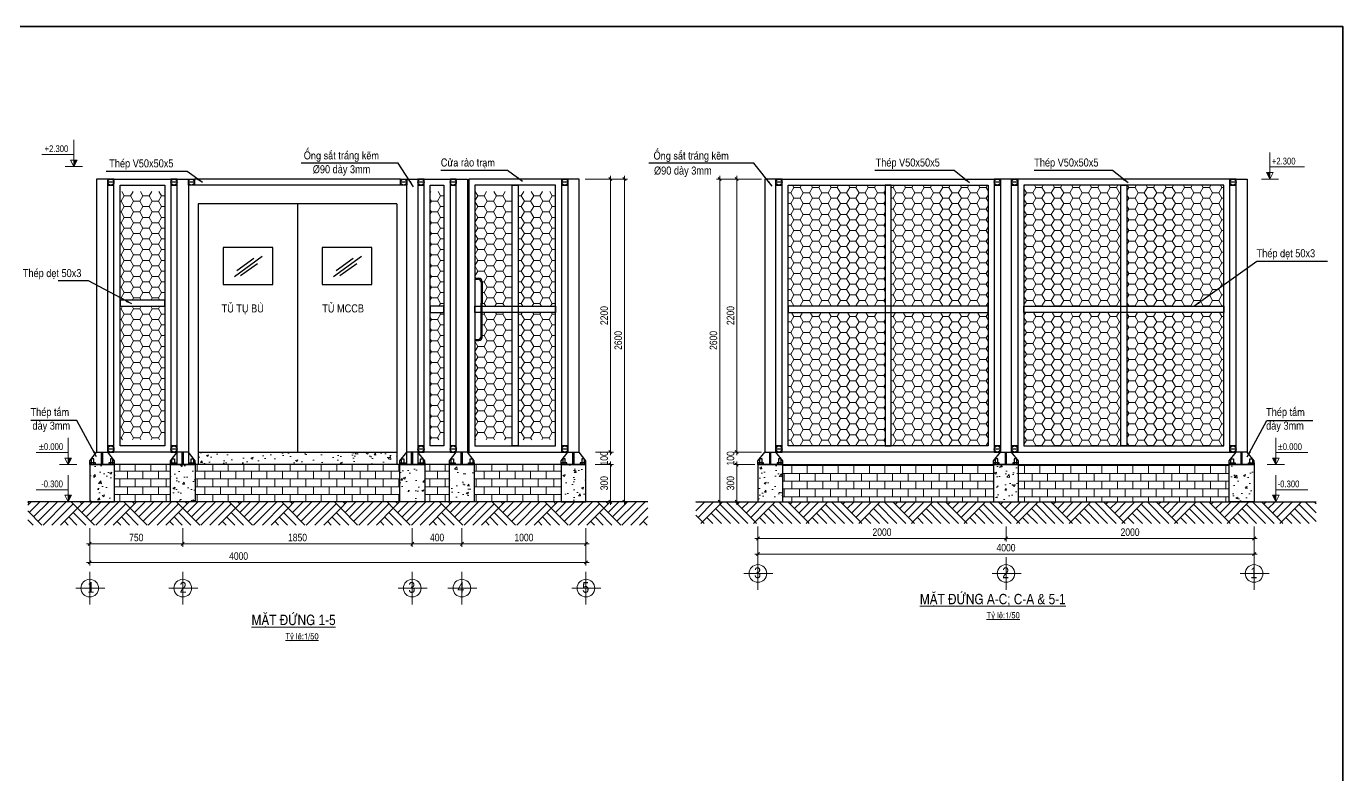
# Model space of a CAD drawing. Header units: millimetres. Extents: x 330554 to 656471, y 11007 to 130943.
# Drawn here: x 375514 to 396737, y 52059 to 64116 of the extents above; entities that cross this region are included whole.
import ezdxf

# ---------------------------------------------------------------- set-up
doc = ezdxf.new("R2010")
doc.units = ezdxf.units.MM
doc.header["$LTSCALE"] = 6
for name, color, linetype, lineweight in [('8', 8, 'Continuous', 9), ('Hatch', 250, 'Continuous', 13), ('Luoi B40', 3, 'Continuous', 13), ('netlonkhungten', 32, 'Continuous', 35), ('Text', 7, 'Continuous', 13)]:
    doc.layers.add(name, color=color, linetype=linetype, lineweight=lineweight)
for name, color, linetype in [('BULONG', 7, 'Continuous'), ('Cot', 150, 'Continuous'), ('Khung Bao', 101, 'Continuous'), ('Thep', 11, 'Continuous'), ('Tu MCCB+Tu Bu', 30, 'Continuous')]:
    doc.layers.add(name, color=color, linetype=linetype)
doc.styles.get("Standard").update_dxf_attribs({"font": 'VHELVCN.TTF', "height": 120})
doc.dimstyles.new('kt-50', dxfattribs={"dimtxt": 120, "dimasz": 50, "dimexe": 50, "dimexo": 50, "dimgap": 40, "dimtad": 1, "dimtoh": 1, "dimdec": 0, "dimlfac": 0.5, "dimzin": 1, "dimdsep": 46, "dimtxsty": 'Standard', "dimblk": 'OBLIQUE', "dimcen": 50, "dimdle": 50, "dimclrd": 8, "dimclre": 8, "dimclrt": 7, "dimadec": 0, "dimazin": 0, "dimtfac": 1, "dimtdec": 0, "dimtix": 1, "dimtofl": 0, "dimtmove": 0, "dimatfit": 3, "dimldrblk": 'ARCHTICK', "dimfxl": 1, "dimtolj": 1, "dimtzin": 1, "dimlwd": -1, "dimlwe": -1, "dimarcsym": 0})
doc.dimstyles.new('Mui Ten', dxfattribs={"dimtxt": 100, "dimasz": 100, "dimexe": 0.18, "dimexo": 50, "dimgap": 20, "dimtad": 2, "dimtoh": 1, "dimdec": 0, "dimzin": 0, "dimdsep": 46, "dimtxsty": 'Standard', "dimcen": 0.09, "dimclrd": 2, "dimclre": 2, "dimclrt": 2, "dimadec": 0, "dimazin": 0, "dimtfac": 1, "dimtdec": 0, "dimtofl": 0, "dimtmove": 0, "dimatfit": 3, "dimfxl": 1, "dimtolj": 1, "dimtzin": 0, "dimarcsym": 0})
pattern_1 = [(50, (-88356.7, -211426.86), (358.63009, -31.37607), [37.5, -412.5]), (355, (-88356.7, -211426.86), (-69.37567, 376.09607), [30, -330]), (100.4514, (-88326.8, -211429.48), (289.2547, 344.71977), [31.8701, -350.57106]), (46.1842, (-88356.7, -211326.86), (533.62052, -82.7595), [56.25, -618.75]), (96.6356, (-88312.2, -211333.76), (467.33135, 487.05894), [47.80514, -525.8565]), (351.1842, (-88356.7, -211326.86), (467.331, 487.0593), [45, -495]), (21, (-88306.7, -211351.86), (298.45353, -201.30945), [37.5, -412.5]), (326, (-88306.7, -211351.86), (121.65767, 362.57502), [30, -330]), (71.4514, (-88281.82, -211368.64), (420.11131, 161.26525), [31.8701, -350.57106]), (37.5, (-88356.7, -211426.86), (6.079928, 166.446927), [0, -326, 0, -335, 0, -331.25]), (7.5, (-88356.7, -211426.86), (131.53477, 197.205856), [0, -191, 0, -318.5, 0, -126.25]), (327.5, (-88468.2, -211426.86), (266.911218, -11.277436), [0, -125, 0, -390, 0, -517.5]), (317.5, (-88518.2, -211426.86), (291.59308, 50.05249), [0, -162.5, 0, -259, 0, -367.5])]

# ---------------------------------------------------------------- blocks, each defined once
blk = doc.blocks.new('bulong')
for points in [[(0, 0), (184, 0), (184, 51), (0, 51)], [(51, 0), (133, 0), (133, 182), (51, 182)]]:
    blk.add_lwpolyline(points, close=True)
blk = doc.blocks.new('_Oblique')
at = {"color": 0, "lineweight": -2}
blk.add_line((-0.5, -0.5), (0.5, 0.5), dxfattribs=at)
blk = doc.blocks.new('*D411')
at = {"layer": '8', "color": 8, "transparency": 16777216}
for p, q in [((387309, 56057), (387309, 55813)), ((391309, 56057), (391309, 55813)), ((387259, 55863), (391359, 55863))]:
    blk.add_line(p, q, dxfattribs=at)
at = {"layer": 'Defpoints', "color": 0, "transparency": 16777216}
for p in [(387309, 56107), (391309, 56107), (391309, 55863)]:
    blk.add_point(p, dxfattribs=at)
at = {"layer": '8', "color": 8, "transparency": 16777216, "xscale": 50, "yscale": 50, "zscale": 50, "rotation": 180}
blk.add_blockref('_Oblique', (387309, 55863), dxfattribs=at)
at = {"layer": '8', "color": 8, "transparency": 16777216, "xscale": 50, "yscale": 50, "zscale": 50}
blk.add_blockref('_Oblique', (391309, 55863), dxfattribs=at)
at = {"layer": '8', "color": 7, "transparency": 16777216, "insert": (389309, 55965), "char_height": 120, "attachment_point": 5}
blk.add_mtext('\\A1;2000', dxfattribs=at)
blk = doc.blocks.new('_ArchTick')
at = {"color": 0, "const_width": 0.15}
blk.add_lwpolyline([(-0.5, -0.5), (0.5, 0.5)], dxfattribs=at)
blk = doc.blocks.new('*D412')
at = {"layer": '8', "color": 8, "transparency": 16777216}
for p, q in [((391309, 56057), (391309, 55813)), ((395309, 56057), (395309, 55813)), ((391259, 55863), (395359, 55863))]:
    blk.add_line(p, q, dxfattribs=at)
at = {"layer": 'Defpoints', "color": 0, "transparency": 16777216}
for p in [(391309, 56107), (395309, 56107), (395309, 55863)]:
    blk.add_point(p, dxfattribs=at)
at = {"layer": '8', "color": 8, "transparency": 16777216, "xscale": 50, "yscale": 50, "zscale": 50, "rotation": 180}
blk.add_blockref('_Oblique', (391309, 55863), dxfattribs=at)
at = {"layer": '8', "color": 8, "transparency": 16777216, "xscale": 50, "yscale": 50, "zscale": 50}
blk.add_blockref('_Oblique', (395309, 55863), dxfattribs=at)
at = {"layer": '8', "color": 7, "transparency": 16777216, "insert": (393309, 55965), "char_height": 120, "attachment_point": 5}
blk.add_mtext('\\A1;2000', dxfattribs=at)
blk = doc.blocks.new('*D413')
at = {"layer": '8', "color": 8, "transparency": 16777216}
for p, q in [((387309, 56057), (387309, 55563)), ((395309, 56057), (395309, 55563)), ((387259, 55613), (395359, 55613))]:
    blk.add_line(p, q, dxfattribs=at)
at = {"layer": 'Defpoints', "color": 0, "transparency": 16777216}
for p in [(387309, 56107), (395309, 56107), (395309, 55613)]:
    blk.add_point(p, dxfattribs=at)
at = {"layer": '8', "color": 8, "transparency": 16777216, "xscale": 50, "yscale": 50, "zscale": 50, "rotation": 180}
blk.add_blockref('_Oblique', (387309, 55613), dxfattribs=at)
at = {"layer": '8', "color": 8, "transparency": 16777216, "xscale": 50, "yscale": 50, "zscale": 50}
blk.add_blockref('_Oblique', (395309, 55613), dxfattribs=at)
at = {"layer": '8', "color": 7, "transparency": 16777216, "insert": (391309, 55715), "char_height": 120, "attachment_point": 5}
blk.add_mtext('\\A1;4000', dxfattribs=at)
blk = doc.blocks.new('*D524')
at = {"layer": '8', "color": 8, "transparency": 16777216}
for p, q in [((387369, 61656), (386918, 61656)), ((386968, 61706), (386968, 57206)), ((387369, 57256), (386918, 57256))]:
    blk.add_line(p, q, dxfattribs=at)
at = {"layer": 'Defpoints', "color": 0, "transparency": 16777216}
for p in [(387419, 61656), (386968, 57256), (387419, 57256)]:
    blk.add_point(p, dxfattribs=at)
at = {"layer": '8', "color": 8, "transparency": 16777216, "xscale": 50, "yscale": 50, "zscale": 50}
for p, rotation in [((386968, 61656), 90), ((386968, 57256), 270)]:
    blk.add_blockref('_Oblique', p, dxfattribs=dict(at, rotation=rotation))
at = {"layer": '8', "color": 7, "transparency": 16777216, "insert": (386867, 59456), "char_height": 120, "attachment_point": 5, "rotation": 90}
blk.add_mtext('\\A1;2200', dxfattribs=at)
blk = doc.blocks.new('*D525')
at = {"layer": '8', "color": 8, "transparency": 16777216}
for p, q in [((386968, 57256), (386968, 57306)), ((387369, 57256), (386918, 57256)), ((387259, 57055), (386918, 57055)), ((386968, 57055), (386968, 57005))]:
    blk.add_line(p, q, dxfattribs=at)
at = {"layer": 'Defpoints', "color": 0, "transparency": 16777216}
for p in [(387419, 57256), (386968, 57055), (387309, 57055)]:
    blk.add_point(p, dxfattribs=at)
at = {"layer": '8', "color": 8, "transparency": 16777216, "xscale": 50, "yscale": 50, "zscale": 50}
for p, rotation in [((386968, 57256), 270), ((386968, 57055), 90)]:
    blk.add_blockref('_Oblique', p, dxfattribs=dict(at, rotation=rotation))
at = {"layer": '8', "color": 7, "transparency": 16777216, "insert": (386867, 57155), "char_height": 120, "attachment_point": 5, "rotation": 90}
blk.add_mtext('\\A1;100', dxfattribs=at)
blk = doc.blocks.new('*D526')
at = {"layer": '8', "color": 8, "transparency": 16777216}
for p, q in [((386968, 57105), (386968, 56405)), ((387259, 57055), (386918, 57055)), ((387259, 56455), (386918, 56455))]:
    blk.add_line(p, q, dxfattribs=at)
at = {"layer": 'Defpoints', "color": 0, "transparency": 16777216}
for p in [(387309, 57055), (386968, 56455), (387309, 56455)]:
    blk.add_point(p, dxfattribs=at)
at = {"layer": '8', "color": 8, "transparency": 16777216, "xscale": 50, "yscale": 50, "zscale": 50}
for p, rotation in [((386968, 57055), 90), ((386968, 56455), 270)]:
    blk.add_blockref('_Oblique', p, dxfattribs=dict(at, rotation=rotation))
at = {"layer": '8', "color": 7, "transparency": 16777216, "insert": (386867, 56755), "char_height": 120, "attachment_point": 5, "rotation": 90}
blk.add_mtext('\\A1;300', dxfattribs=at)
blk = doc.blocks.new('*D527')
at = {"layer": '8', "color": 8, "transparency": 16777216}
for p, q in [((387369, 61656), (386643, 61656)), ((386693, 56405), (386693, 61706)), ((387259, 56455), (386643, 56455))]:
    blk.add_line(p, q, dxfattribs=at)
at = {"layer": 'Defpoints', "color": 0, "transparency": 16777216}
for p in [(386693, 61656), (387419, 61656), (387309, 56455)]:
    blk.add_point(p, dxfattribs=at)
at = {"layer": '8', "color": 8, "transparency": 16777216, "xscale": 50, "yscale": 50, "zscale": 50}
for p, rotation in [((386693, 61656), 90), ((386693, 56455), 270)]:
    blk.add_blockref('_Oblique', p, dxfattribs=dict(at, rotation=rotation))
at = {"layer": '8', "color": 7, "transparency": 16777216, "insert": (386592, 59055), "char_height": 120, "attachment_point": 5, "rotation": 90}
blk.add_mtext('\\A1;2600', dxfattribs=at)
blk = doc.blocks.new('*D347')
at = {"layer": '8', "color": 8, "transparency": 16777216}
for p, q in [((376536, 56031), (376536, 55429)), ((384536, 56031), (384536, 55429)), ((376486, 55479), (384586, 55479))]:
    blk.add_line(p, q, dxfattribs=at)
at = {"layer": 'Defpoints', "color": 0, "transparency": 16777216}
for p in [(376536, 56081), (384536, 56081), (384536, 55479)]:
    blk.add_point(p, dxfattribs=at)
at = {"layer": '8', "color": 8, "transparency": 16777216, "xscale": 50, "yscale": 50, "zscale": 50, "rotation": 180}
blk.add_blockref('_Oblique', (376536, 55479), dxfattribs=at)
at = {"layer": '8', "color": 8, "transparency": 16777216, "xscale": 50, "yscale": 50, "zscale": 50}
blk.add_blockref('_Oblique', (384536, 55479), dxfattribs=at)
at = {"layer": '8', "color": 7, "transparency": 16777216, "insert": (378936, 55580), "char_height": 120, "attachment_point": 5}
blk.add_mtext('\\A1;4000', dxfattribs=at)
blk = doc.blocks.new('*D348')
at = {"layer": '8', "color": 8, "transparency": 16777216}
for p, q in [((376536, 56031), (376536, 55728)), ((378036, 56031), (378036, 55728)), ((378086, 55778), (376486, 55778))]:
    blk.add_line(p, q, dxfattribs=at)
at = {"layer": 'Defpoints', "color": 0, "transparency": 16777216}
for p in [(376536, 56081), (378036, 56081), (376536, 55778)]:
    blk.add_point(p, dxfattribs=at)
at = {"layer": '8', "color": 8, "transparency": 16777216, "xscale": 50, "yscale": 50, "zscale": 50, "rotation": 180}
blk.add_blockref('_Oblique', (376536, 55778), dxfattribs=at)
at = {"layer": '8', "color": 8, "transparency": 16777216, "xscale": 50, "yscale": 50, "zscale": 50}
blk.add_blockref('_Oblique', (378036, 55778), dxfattribs=at)
at = {"layer": '8', "color": 7, "transparency": 16777216, "insert": (377286, 55879), "char_height": 120, "attachment_point": 5}
blk.add_mtext('\\A1;750', dxfattribs=at)
blk = doc.blocks.new('*D349')
at = {"layer": '8', "color": 8, "transparency": 16777216}
for p, q in [((378036, 56031), (378036, 55728)), ((381736, 56031), (381736, 55728)), ((381786, 55778), (377986, 55778))]:
    blk.add_line(p, q, dxfattribs=at)
at = {"layer": 'Defpoints', "color": 0, "transparency": 16777216}
for p in [(378036, 56081), (381736, 56081), (378036, 55778)]:
    blk.add_point(p, dxfattribs=at)
at = {"layer": '8', "color": 8, "transparency": 16777216, "xscale": 50, "yscale": 50, "zscale": 50, "rotation": 180}
blk.add_blockref('_Oblique', (378036, 55778), dxfattribs=at)
at = {"layer": '8', "color": 8, "transparency": 16777216, "xscale": 50, "yscale": 50, "zscale": 50}
blk.add_blockref('_Oblique', (381736, 55778), dxfattribs=at)
at = {"layer": '8', "color": 7, "transparency": 16777216, "insert": (379886, 55879), "char_height": 120, "attachment_point": 5}
blk.add_mtext('\\A1;1850', dxfattribs=at)
blk = doc.blocks.new('*D350')
at = {"layer": '8', "color": 8, "transparency": 16777216}
for p, q in [((381736, 56031), (381736, 55728)), ((382536, 56031), (382536, 55728)), ((382586, 55778), (381686, 55778))]:
    blk.add_line(p, q, dxfattribs=at)
at = {"layer": 'Defpoints', "color": 0, "transparency": 16777216}
for p in [(381736, 56081), (382536, 56081), (381736, 55778)]:
    blk.add_point(p, dxfattribs=at)
at = {"layer": '8', "color": 8, "transparency": 16777216, "xscale": 50, "yscale": 50, "zscale": 50, "rotation": 180}
blk.add_blockref('_Oblique', (381736, 55778), dxfattribs=at)
at = {"layer": '8', "color": 8, "transparency": 16777216, "xscale": 50, "yscale": 50, "zscale": 50}
blk.add_blockref('_Oblique', (382536, 55778), dxfattribs=at)
at = {"layer": '8', "color": 7, "transparency": 16777216, "insert": (382136, 55879), "char_height": 120, "attachment_point": 5}
blk.add_mtext('\\A1;400', dxfattribs=at)
blk = doc.blocks.new('*D351')
at = {"layer": '8', "color": 8, "transparency": 16777216}
for p, q in [((382536, 56031), (382536, 55728)), ((384536, 56031), (384536, 55728)), ((384586, 55778), (382486, 55778))]:
    blk.add_line(p, q, dxfattribs=at)
at = {"layer": 'Defpoints', "color": 0, "transparency": 16777216}
for p in [(382536, 56081), (384536, 56081), (382536, 55778)]:
    blk.add_point(p, dxfattribs=at)
at = {"layer": '8', "color": 8, "transparency": 16777216, "xscale": 50, "yscale": 50, "zscale": 50, "rotation": 180}
blk.add_blockref('_Oblique', (382536, 55778), dxfattribs=at)
at = {"layer": '8', "color": 8, "transparency": 16777216, "xscale": 50, "yscale": 50, "zscale": 50}
blk.add_blockref('_Oblique', (384536, 55778), dxfattribs=at)
at = {"layer": '8', "color": 7, "transparency": 16777216, "insert": (383536, 55879), "char_height": 120, "attachment_point": 5}
blk.add_mtext('\\A1;1000', dxfattribs=at)
blk = doc.blocks.new('*D352')
at = {"layer": '8', "color": 8, "transparency": 16777216}
for p, q in [((384931, 57256), (384931, 57306)), ((384689, 57256), (384981, 57256)), ((384686, 57055), (384981, 57055)), ((384931, 57055), (384931, 57005))]:
    blk.add_line(p, q, dxfattribs=at)
at = {"layer": 'Defpoints', "color": 0, "transparency": 16777216}
for p in [(384639, 57256), (384636, 57055), (384931, 57055)]:
    blk.add_point(p, dxfattribs=at)
at = {"layer": '8', "color": 8, "transparency": 16777216, "xscale": 50, "yscale": 50, "zscale": 50}
for p, rotation in [((384931, 57256), 270), ((384931, 57055), 90)]:
    blk.add_blockref('_Oblique', p, dxfattribs=dict(at, rotation=rotation))
at = {"layer": '8', "color": 7, "transparency": 16777216, "insert": (384830, 57155), "char_height": 120, "attachment_point": 5, "rotation": 90}
blk.add_mtext('\\A1;100', dxfattribs=at)
blk = doc.blocks.new('*D471')
at = {"layer": '8', "color": 8, "transparency": 16777216}
for p, q in [((384931, 57105), (384931, 56405)), ((384686, 57055), (384981, 57055)), ((384586, 56455), (384981, 56455))]:
    blk.add_line(p, q, dxfattribs=at)
at = {"layer": 'Defpoints', "color": 0, "transparency": 16777216}
for p in [(384636, 57055), (384536, 56455), (384931, 56455)]:
    blk.add_point(p, dxfattribs=at)
at = {"layer": '8', "color": 8, "transparency": 16777216, "xscale": 50, "yscale": 50, "zscale": 50}
for p, rotation in [((384931, 57055), 90), ((384931, 56455), 270)]:
    blk.add_blockref('_Oblique', p, dxfattribs=dict(at, rotation=rotation))
at = {"layer": '8', "color": 7, "transparency": 16777216, "insert": (384830, 56755), "char_height": 120, "attachment_point": 5, "rotation": 90}
blk.add_mtext('\\A1;300', dxfattribs=at)
blk = doc.blocks.new('*D472')
at = {"layer": '8', "color": 8, "transparency": 16777216}
for p, q in [((384526, 61656), (385208, 61656)), ((385158, 56405), (385158, 61706)), ((384586, 56455), (385208, 56455))]:
    blk.add_line(p, q, dxfattribs=at)
at = {"layer": 'Defpoints', "color": 0, "transparency": 16777216}
for p in [(384476, 61656), (385158, 61656), (384536, 56455)]:
    blk.add_point(p, dxfattribs=at)
at = {"layer": '8', "color": 8, "transparency": 16777216, "xscale": 50, "yscale": 50, "zscale": 50}
for p, rotation in [((385158, 61656), 90), ((385158, 56455), 270)]:
    blk.add_blockref('_Oblique', p, dxfattribs=dict(at, rotation=rotation))
at = {"layer": '8', "color": 7, "transparency": 16777216, "insert": (385057, 59055), "char_height": 120, "attachment_point": 5, "rotation": 90}
blk.add_mtext('\\A1;2600', dxfattribs=at)
blk = doc.blocks.new('*D353')
at = {"layer": '8', "color": 8, "transparency": 16777216}
for p, q in [((384576, 61656), (384981, 61656)), ((384931, 57206), (384931, 61706)), ((384689, 57256), (384981, 57256))]:
    blk.add_line(p, q, dxfattribs=at)
at = {"layer": 'Defpoints', "color": 0, "transparency": 16777216}
for p in [(384526, 61656), (384931, 61656), (384639, 57256)]:
    blk.add_point(p, dxfattribs=at)
at = {"layer": '8', "color": 8, "transparency": 16777216, "xscale": 50, "yscale": 50, "zscale": 50}
for p, rotation in [((384931, 61656), 90), ((384931, 57256), 270)]:
    blk.add_blockref('_Oblique', p, dxfattribs=dict(at, rotation=rotation))
at = {"layer": '8', "color": 7, "transparency": 16777216, "insert": (384830, 59456), "char_height": 120, "attachment_point": 5, "rotation": 90}
blk.add_mtext('\\A1;2200', dxfattribs=at)

msp = doc.modelspace()

# ---------------------------------------------------------------- hatches: boundary and pattern name
at = {"layer": 'Hatch'}
h = msp.add_hatch(dxfattribs=at)
h.set_pattern_fill('AR-CONC', color=256, scale=50, style=0)
h.set_pattern_definition(pattern_1)
h.paths.add_polyline_path([(381485.895, 57054.79), (381485.895, 57254.79), (378285.895, 57254.79), (378285.895, 57054.79)])
h = msp.add_hatch(dxfattribs=at)
h.set_pattern_fill('AR-CONC', color=256, scale=50, style=0)
h.set_pattern_definition(pattern_1)
h.paths.add_polyline_path([(376935.895, 57054.79), (376869.22, 57054.79), (376843.773, 57054.79), (376535.895, 57054.79), (376535.895, 56454.79), (376935.895, 56454.79)])
h.paths.add_polyline_path([(377835.895, 56454.79), (378235.895, 56454.79), (378235.895, 57054.79), (377835.895, 57054.79)])
h.paths.add_polyline_path([(381535.895, 56454.79), (381935.895, 56454.79), (381935.895, 57054.79), (381869.22, 57054.79), (381843.773, 57054.79), (381535.895, 57054.79)])
h.paths.add_polyline_path([(382735.895, 57054.79), (382335.895, 57054.79), (382335.895, 56454.79), (382735.895, 56454.79)])
h.paths.add_polyline_path([(384535.895, 57054.79), (384135.895, 57054.79), (384135.895, 56454.79), (384535.895, 56454.79)])
h = msp.add_hatch(dxfattribs=at)
h.set_pattern_fill('BRICK', color=42, scale=500, style=0)
h.set_pattern_definition([(0, (-88356.7, -211426.86), (0, 125), []), (90, (-88356.7, -211426.86), (-250, 2e-14), [125, -125]), (90, (-88231.7, -211426.86), (-250, 2e-14), [-125, 125])])
h.paths.add_polyline_path([(377835.895, 56454.79), (377835.895, 57054.79), (376935.895, 57054.79), (376935.895, 56454.79)])
h.paths.add_polyline_path([(381535.895, 56454.79), (381535.895, 57054.79), (378235.895, 57054.79), (378235.895, 56454.79)])
h.paths.add_polyline_path([(382335.895, 57054.79), (381935.895, 57054.79), (381935.895, 56454.79), (382335.895, 56454.79)])
h.paths.add_polyline_path([(382735.895, 57054.79), (382735.895, 56454.79), (384135.895, 56454.79), (384135.895, 57054.79)])
h = msp.add_hatch(dxfattribs=at)
h.set_pattern_fill('AR-CONC', color=256, scale=50, style=0)
h.set_pattern_definition([(50, (-26395, -91087.62), (358.6301, -31.37607), [37.5, -412.5]), (355, (-26395, -91087.62), (-69.37567, 376.09607), [30, -330]), (100.4514, (-26365.1, -91090.24), (289.2547, 344.71977), [31.8701, -350.57106]), (46.1842, (-26395, -90987.62), (533.62052, -82.7595), [56.25, -618.75]), (96.6356, (-26350.5, -90994.5), (467.33135, 487.05894), [47.80514, -525.8565]), (351.1842, (-26395, -90987.6), (467.331, 487.0593), [45, -495]), (21, (-26345, -91012.62), (298.45353, -201.30945), [37.5, -412.5]), (326, (-26345, -91012.62), (121.65767, 362.57502), [30, -330]), (71.4514, (-26320.1, -91029.4), (420.11131, 161.26525), [31.8701, -350.57106]), (37.5, (-26394.99, -91087.62), (6.079928, 166.446927), [0, -326, 0, -335, 0, -331.25]), (7.5, (-26394.99, -91087.62), (131.53477, 197.205856), [0, -191, 0, -318.5, 0, -126.25]), (327.5, (-26506.49, -91087.62), (266.91122, -11.277436), [0, -125, 0, -390, 0, -517.5]), (317.5, (-26556.49, -91087.62), (291.59308, 50.05249), [0, -162.5, 0, -259, 0, -367.5])])
h.paths.add_polyline_path([(395308.713, 57054.79), (394908.713, 57054.79), (394908.713, 56454.79), (395308.713, 56454.79)])
h.paths.add_polyline_path([(391508.713, 57054.79), (391108.713, 57054.79), (391108.713, 56454.79), (391508.713, 56454.79)])
h.paths.add_polyline_path([(387708.713, 57054.79), (387308.713, 57054.79), (387308.713, 56454.79), (387708.713, 56454.79)])
h = msp.add_hatch(dxfattribs=at)
h.set_pattern_fill('BRICK', color=42, scale=500, style=0)
h.set_pattern_definition([(0, (-26394.99, -91087.62), (0, 125), []), (90, (-26395, -91087.62), (-250, 2e-14), [125, -125]), (90, (-26270, -91087.62), (-250, 2e-14), [-125, 125])])
h.paths.add_polyline_path([(391108.713, 56454.79), (391108.713, 57054.79), (387708.713, 57054.79), (387708.713, 56454.79)])
h.paths.add_polyline_path([(394908.713, 56454.79), (394908.713, 57054.79), (391508.713, 57054.79), (391508.713, 56454.79)])
h = msp.add_hatch(dxfattribs=at)
h.set_pattern_fill('AR-PARQ1', color=256, scale=50, angle=45, style=0)
h.set_pattern_definition([(135, (-86958, -104018.6), (-848.52814, 6e-14), [600, -600]), (135, (-86887.3, -103947.9), (-848.52814, 6e-14), [600, -600]), (135, (-86816.6, -103877.16), (-848.52814, 6e-14), [600, -600]), (135, (-86745.87, -103806.45), (-848.52814, 6e-14), [600, -600]), (135, (-86675.16, -103735.74), (-848.52814, 6e-14), [600, -600]), (135, (-86604.45, -103665.03), (-848.52814, 6e-14), [600, -600]), (135, (-86533.74, -103594.3), (-848.52814, 6e-14), [600, -600]), (45, (-87382.27, -103594.3), (848.52814, -6e-14), [600, -600]), (45, (-87453, -103523.6), (848.52814, -6e-14), [600, -600]), (45, (-87523.7, -103452.9), (848.52814, -6e-14), [600, -600]), (45, (-87594.4, -103382.2), (848.52814, -6e-14), [600, -600]), (45, (-87665.1, -103311.5), (848.52814, -6e-14), [600, -600]), (45, (-87735.8, -103240.77), (848.52814, -6e-14), [600, -600]), (45, (-87806.5, -103170.06), (848.52814, -6e-14), [600, -600])])
h.paths.add_polyline_path([(385535.895, 56454.79), (375535.895, 56454.79), (375535.895, 56080.938), (385535.895, 56080.938)])
h = msp.add_hatch(dxfattribs=at)
h.set_pattern_fill('AR-PARQ1', color=256, scale=50, angle=45, style=0)
h.set_pattern_definition([(135, (-26395, -91087.6), (-848.5281, 6e-14), [600, -600]), (135, (-26324.3, -91016.9), (-848.5281, 6e-14), [600, -600]), (135, (-26253.57, -90946.2), (-848.5281, 6e-14), [600, -600]), (135, (-26182.86, -90875.5), (-848.5281, 6e-14), [600, -600]), (135, (-26112.14, -90804.8), (-848.5281, 6e-14), [600, -600]), (135, (-26041.43, -90734.1), (-848.5281, 6e-14), [600, -600]), (135, (-25970.7, -90663.36), (-848.5281, 6e-14), [600, -600]), (45, (-26819.25, -90663.36), (848.5281, -6e-14), [600, -600]), (45, (-26889.96, -90592.65), (848.5281, -6e-14), [600, -600]), (45, (-26960.7, -90521.94), (848.5281, -6e-14), [600, -600]), (45, (-27031.4, -90451.2), (848.5281, -6e-14), [600, -600]), (45, (-27102.1, -90380.5), (848.5281, -6e-14), [600, -600]), (45, (-27172.8, -90309.8), (848.5281, -6e-14), [600, -600]), (45, (-27243.5, -90239.1), (848.5281, -6e-14), [600, -600])])
h.paths.add_polyline_path([(396308.713, 56107.209), (396308.713, 56454.79), (386308.713, 56454.79), (386308.713, 56107.209)])
at = {"layer": 'Luoi B40'}
h = msp.add_hatch(dxfattribs=at)
h.set_pattern_fill('HONEY', color=256, scale=800, style=0)
h.set_pattern_definition([(0, (-65411.39, -103718.585), (150, 86.60254), [100, -200]), (120, (-65411.39, -103718.585), (-150, 86.60254), [100, -200]), (60, (-65411.39, -103718.585), (3e-07, 173.20508), [-200, 100])])
h.paths.add_polyline_path([(389358.713, 59605.593), (389358.713, 61555.593), (387798.713, 61555.593), (387798.713, 59605.593)])
h.paths.add_polyline_path([(391018.713, 61555.593), (389458.713, 61555.593), (389458.713, 59605.593), (391018.713, 59605.593)])
h.paths.add_polyline_path([(391018.713, 59505.593), (389458.713, 59505.593), (389458.713, 57355.593), (391018.713, 57355.593)])
h.paths.add_polyline_path([(389358.713, 59505.593), (387798.713, 59505.593), (387798.713, 57355.593), (389358.713, 57355.593)])
h.paths.add_polyline_path([(391598.713, 57355.593), (393158.713, 57355.593), (393158.713, 59505.593), (391598.713, 59505.593)])
h.paths.add_polyline_path([(393158.713, 59605.593), (393158.713, 61555.593), (391598.713, 61555.593), (391598.713, 59605.593)])
h.paths.add_polyline_path([(394818.713, 59605.593), (394818.713, 61555.593), (393258.713, 61555.593), (393258.713, 59605.593)])
h.paths.add_polyline_path([(393258.713, 59505.593), (393258.713, 57355.593), (394818.713, 57355.593), (394818.713, 59505.593)])
h = msp.add_hatch(dxfattribs=at)
h.set_pattern_fill('HONEY', color=256, scale=800, style=0)
h.set_pattern_definition([(0, (-88356.69, -211326.86), (150, 86.60254), [100, -200]), (120, (-88356.69, -211326.86), (-150, 86.60254), [100, -200]), (60, (-88356.69, -211326.86), (3e-07, 173.20508), [-200, 100])])
h.paths.add_polyline_path([(377745.895, 59605.593), (377025.895, 59605.593), (377025.895, 57455.593), (377745.895, 57455.593)])
h.paths.add_polyline_path([(382025.895, 57455.593), (382245.895, 57455.593), (382245.895, 59505.593), (382025.895, 59505.593)])
h.paths.add_polyline_path([(384045.895, 59505.593), (383445.895, 59505.593), (383445.895, 57455.593), (384045.895, 57455.593)])
h.paths.add_polyline_path([(382745.895, 57455.593), (383345.895, 57455.593), (383345.895, 59505.593), (382861.549, 59505.593), (382861.549, 59104.858, -0.414213562), (382811.549, 59054.858), (382745.895, 59054.858)])
h.paths.add_polyline_path([(377745.895, 61455.593), (377025.895, 61455.593), (377025.895, 59705.593), (377745.895, 59705.593)])
h.paths.add_polyline_path([(382245.895, 61455.593), (382025.895, 61455.593), (382025.895, 59605.593), (382245.895, 59605.593)])
edge = h.paths.add_edge_path()
edge.add_line((383345.895, 61455.593), (382745.895, 61455.593))
edge.add_line((382745.895, 61455.593), (382745.895, 60056.328))
edge.add_line((382745.895, 60056.328), (382811.549, 60056.328))
edge.add_arc((382811.549, 60006.328), 50, 0, 90, ccw=False)
edge.add_line((382861.549, 60006.328), (382861.549, 59605.593))
edge.add_line((382861.549, 59605.593), (383345.895, 59605.593))
edge.add_line((383345.895, 59605.593), (383345.895, 61455.593))
h.paths.add_polyline_path([(384045.895, 61455.593), (383445.895, 61455.593), (383445.895, 59605.593), (384045.895, 59605.593)])
at = {"layer": 'Text'}
for points in [[(376334.41, 61960.837), (376280.21, 61960.837), (376280.21, 61855.593)], [(395510.199, 61760.837), (395564.399, 61760.837), (395564.399, 61655.593)], [(376240.856, 57160.034), (376186.655, 57160.034), (376186.655, 57054.79)], [(395603.753, 57160.034), (395657.953, 57160.034), (395657.953, 57054.79)], [(376240.856, 56560.034), (376186.655, 56560.034), (376186.655, 56454.79)], [(395603.753, 56560.034), (395657.953, 56560.034), (395657.953, 56454.79)]]:
    msp.add_hatch(color=256, dxfattribs=at).paths.add_polyline_path(points)

# ---------------------------------------------------------------- linework, layer by layer
at = {"layer": 'Cot', "color": 150}
for points in [[(376535.895, 56454.79), (376935.895, 56454.79), (376935.895, 57054.79), (376535.895, 57054.79)], [(378235.895, 56454.79), (377835.895, 56454.79), (377835.895, 57054.79), (378235.895, 57054.79)], [(381935.895, 56454.79), (381535.895, 56454.79), (381535.895, 57054.79), (381935.895, 57054.79)], [(382735.895, 56454.79), (382335.895, 56454.79), (382335.895, 57054.79), (382735.895, 57054.79)], [(384135.895, 56454.79), (384535.895, 56454.79), (384535.895, 57054.79), (384135.895, 57054.79)], [(387308.713, 56454.79), (387708.713, 56454.79), (387708.713, 57054.79), (387308.713, 57054.79)], [(391108.713, 56454.79), (391508.713, 56454.79), (391508.713, 57054.79), (391108.713, 57054.79)], [(395308.713, 56454.79), (394908.713, 56454.79), (394908.713, 57054.79), (395308.713, 57054.79)]]:
    msp.add_lwpolyline(points, close=True, dxfattribs=at)
at = {"layer": 'Khung Bao'}
for p, q in [((378285.895, 57254.79), (378285.895, 57054.79)), ((378285.895, 57254.79), (381485.895, 57254.79)), ((381485.895, 57254.79), (381485.895, 57054.79)), ((384135.895, 57054.79), (376535.895, 57054.79)), ((387308.713, 57054.79), (395308.713, 57054.79)), ((385535.895, 56454.79), (375535.895, 56454.79)), ((386308.713, 56454.79), (396308.713, 56454.79))]:
    msp.add_line(p, q, dxfattribs=at)
at = {"layer": 'netlonkhungten'}
msp.add_lwpolyline([(363447.381, 64115.842), (396736.619, 64115.842), (396736.619, 40001.443), (363447.381, 40001.443)], close=True, dxfattribs=at)
at = {"layer": 'Text'}
for p, q in [((376280.21, 61855.593), (376280.21, 62285.795)), ((375763.674, 62050.529), (376280.21, 62050.529)), ((395564.399, 61655.593), (395564.399, 62085.795)), ((376418.845, 61855.593), (376141.575, 61855.593)), ((376226.01, 61960.837), (376280.21, 61960.837)), ((376280.21, 61855.593), (376226.01, 61960.837)), ((376226.01, 61960.837), (376280.21, 61960.837)), ((376280.21, 61855.593), (376226.01, 61960.837)), ((376334.41, 61960.837), (376280.21, 61960.837)), ((376280.21, 61855.593), (376334.41, 61960.837)), ((376334.41, 61960.837), (376280.21, 61960.837)), ((376280.21, 61855.593), (376334.41, 61960.837)), ((395564.399, 61655.593), (395510.199, 61760.837)), ((395510.199, 61760.837), (395564.399, 61760.837)), ((395564.399, 61655.593), (395510.199, 61760.837)), ((395510.199, 61760.837), (395564.399, 61760.837)), ((395564.399, 61850.529), (396119.573, 61850.529)), ((395564.399, 61655.593), (395618.599, 61760.837)), ((395618.599, 61760.837), (395564.399, 61760.837)), ((395564.399, 61655.593), (395618.599, 61760.837)), ((395618.599, 61760.837), (395564.399, 61760.837)), ((395425.764, 61655.593), (395703.034, 61655.593)), ((376186.655, 57054.79), (376186.655, 57484.992)), ((395657.953, 57054.79), (395657.953, 57484.992)), ((375670.12, 57249.727), (376186.655, 57249.727)), ((376186.655, 57054.79), (376132.455, 57160.034)), ((376132.455, 57160.034), (376186.655, 57160.034)), ((376186.655, 57054.79), (376132.455, 57160.034)), ((376132.455, 57160.034), (376186.655, 57160.034)), ((376186.655, 57054.79), (376240.856, 57160.034)), ((376240.856, 57160.034), (376186.655, 57160.034)), ((376186.655, 57054.79), (376240.856, 57160.034)), ((376240.856, 57160.034), (376186.655, 57160.034)), ((395603.753, 57160.034), (395657.953, 57160.034)), ((395657.953, 57054.79), (395603.753, 57160.034)), ((395603.753, 57160.034), (395657.953, 57160.034)), ((395657.953, 57054.79), (395603.753, 57160.034)), ((396174.489, 57249.727), (395657.953, 57249.727)), ((395712.153, 57160.034), (395657.953, 57160.034)), ((395657.953, 57054.79), (395712.153, 57160.034)), ((395712.153, 57160.034), (395657.953, 57160.034)), ((395657.953, 57054.79), (395712.153, 57160.034)), ((376325.29, 57054.79), (376048.021, 57054.79)), ((376186.655, 56454.79), (376186.655, 56884.992)), ((395519.318, 57054.79), (395796.588, 57054.79)), ((395657.953, 56454.79), (395657.953, 56884.992)), ((375670.12, 56649.727), (376186.655, 56649.727)), ((376325.29, 56454.79), (376048.021, 56454.79)), ((376132.455, 56560.034), (376186.655, 56560.034)), ((376186.655, 56454.79), (376132.455, 56560.034)), ((376132.455, 56560.034), (376186.655, 56560.034)), ((376186.655, 56454.79), (376132.455, 56560.034)), ((376240.856, 56560.034), (376186.655, 56560.034)), ((376186.655, 56454.79), (376240.856, 56560.034)), ((376240.856, 56560.034), (376186.655, 56560.034)), ((376186.655, 56454.79), (376240.856, 56560.034)), ((395519.318, 56454.79), (395796.588, 56454.79)), ((395657.953, 56454.79), (395603.753, 56560.034)), ((395603.753, 56560.034), (395657.953, 56560.034)), ((395657.953, 56454.79), (395603.753, 56560.034)), ((395603.753, 56560.034), (395657.953, 56560.034)), ((396174.489, 56649.727), (395657.953, 56649.727)), ((395657.953, 56454.79), (395712.153, 56560.034)), ((395712.153, 56560.034), (395657.953, 56560.034)), ((395657.953, 56454.79), (395712.153, 56560.034)), ((395712.153, 56560.034), (395657.953, 56560.034)), ((387308.713, 55563.399), (387308.713, 55036.624)), ((391308.713, 55563.399), (391308.713, 55036.624)), ((395308.713, 55563.399), (395308.713, 55036.624)), ((376535.895, 55327.236), (376535.895, 54800.461)), ((378035.895, 55327.236), (378035.895, 54800.461)), ((381735.895, 55327.236), (381735.895, 54800.461)), ((382535.895, 55327.236), (382535.895, 54800.461)), ((384535.895, 55327.236), (384535.895, 54800.461)), ((387551.054, 55300.011), (387083.823, 55300.011)), ((391551.054, 55300.011), (391083.823, 55300.011)), ((395551.054, 55300.011), (395083.823, 55300.011)), ((376778.236, 55063.849), (376311.005, 55063.849)), ((378278.236, 55063.849), (377811.005, 55063.849)), ((381978.236, 55063.849), (381511.005, 55063.849)), ((382778.236, 55063.849), (382311.005, 55063.849)), ((384778.236, 55063.849), (384311.005, 55063.849))]:
    msp.add_line(p, q, dxfattribs=at)
for centre in [(387308.713, 55300.011), (391308.713, 55300.011), (395308.713, 55300.011), (376535.895, 55063.849), (378035.895, 55063.849), (381735.895, 55063.849), (382535.895, 55063.849), (384535.895, 55063.849)]:
    msp.add_circle(centre, 142.236, dxfattribs=at)
at = {"layer": 'Thep'}
for p, q in [((376925.895, 61605.593), (376825.895, 61605.593)), ((377945.895, 61605.593), (377845.895, 61605.593)), ((378225.895, 61605.593), (378125.895, 61605.593)), ((381645.895, 61605.593), (381545.895, 61605.593)), ((381925.895, 61605.593), (381825.895, 61605.593)), ((382445.895, 61605.593), (382345.895, 61605.593)), ((384245.895, 61605.593), (384145.895, 61605.593)), ((387698.713, 61605.593), (387598.713, 61605.593)), ((391218.713, 61605.593), (391118.713, 61605.593)), ((391498.713, 61605.593), (391398.713, 61605.593)), ((395018.713, 61605.593), (394918.713, 61605.593)), ((382745.895, 60056.328), (382745.895, 59054.858)), ((382745.895, 60056.328), (382811.549, 60056.328)), ((382745.895, 60041.328), (382796.549, 60041.328)), ((382846.549, 59991.328), (382846.549, 59655.593)), ((382861.549, 60006.328), (382861.549, 59655.593)), ((382846.549, 59119.858), (382846.549, 59655.593)), ((382861.549, 59104.858), (382861.549, 59655.593)), ((382745.895, 59069.858), (382796.549, 59069.858)), ((382745.895, 59054.858), (382811.549, 59054.858)), ((376925.895, 57305.593), (376825.895, 57305.593)), ((377945.895, 57305.593), (377845.895, 57305.593)), ((381925.895, 57305.593), (381825.895, 57305.593)), ((382445.895, 57305.593), (382345.895, 57305.593)), ((384245.895, 57305.593), (384145.895, 57305.593)), ((387698.713, 57305.593), (387598.713, 57305.593)), ((391218.713, 57305.593), (391118.713, 57305.593)), ((391498.713, 57305.593), (391398.713, 57305.593)), ((395018.713, 57305.593), (394918.713, 57305.593)), ((376535.895, 57115.523), (376645.895, 57255.593)), ((376535.895, 57054.79), (376535.895, 57115.523)), ((376645.895, 57255.593), (376825.895, 57255.593)), ((376725.895, 57054.79), (376725.895, 57255.593)), ((376745.895, 57054.79), (376745.895, 57255.593)), ((376935.895, 57115.523), (376825.895, 57255.593)), ((376935.895, 57054.79), (376935.895, 57115.523)), ((377835.895, 57115.523), (377945.895, 57255.593)), ((377835.895, 57054.79), (377835.895, 57115.523)), ((378125.895, 57255.593), (377945.895, 57255.593)), ((378025.895, 57054.79), (378025.895, 57255.593)), ((378045.895, 57054.79), (378045.895, 57255.593)), ((378235.895, 57115.523), (378125.895, 57255.593)), ((378235.895, 57054.79), (378235.895, 57115.523)), ((381535.895, 57115.523), (381645.895, 57255.593)), ((381535.895, 57054.79), (381535.895, 57115.523)), ((381825.895, 57255.593), (381645.895, 57255.593)), ((381725.895, 57054.79), (381725.895, 57255.593)), ((381745.895, 57054.79), (381745.895, 57255.593)), ((381935.895, 57115.523), (381825.895, 57255.593)), ((381935.895, 57054.79), (381935.895, 57115.523)), ((382335.895, 57115.523), (382445.895, 57255.593)), ((382335.895, 57054.79), (382335.895, 57115.523)), ((382625.895, 57255.593), (382445.895, 57255.593)), ((382525.895, 57054.79), (382525.895, 57255.593)), ((382545.895, 57054.79), (382545.895, 57255.593)), ((382735.895, 57115.523), (382625.895, 57255.593)), ((382735.895, 57054.79), (382735.895, 57115.523)), ((384135.895, 57115.523), (384245.895, 57255.593)), ((384135.895, 57054.79), (384135.895, 57115.523)), ((384245.895, 57255.593), (384425.895, 57255.593)), ((384325.895, 57054.79), (384325.895, 57255.593)), ((384345.895, 57054.79), (384345.895, 57255.593)), ((384535.895, 57115.523), (384425.895, 57255.593)), ((384535.895, 57054.79), (384535.895, 57115.523)), ((387308.713, 57115.523), (387418.713, 57255.593)), ((387308.713, 57054.79), (387308.713, 57115.523)), ((387418.713, 57255.593), (387598.713, 57255.593)), ((387498.713, 57054.79), (387498.713, 57255.593)), ((387518.713, 57054.79), (387518.713, 57255.593)), ((387708.713, 57115.523), (387598.713, 57255.593)), ((387708.713, 57054.79), (387708.713, 57115.523)), ((391108.713, 57115.523), (391218.713, 57255.593)), ((391108.713, 57054.79), (391108.713, 57115.523)), ((391218.713, 57255.593), (391398.713, 57255.593)), ((391298.713, 57054.79), (391298.713, 57255.593)), ((391318.713, 57054.79), (391318.713, 57255.593)), ((391508.713, 57115.523), (391398.713, 57255.593)), ((391508.713, 57054.79), (391508.713, 57115.523)), ((394908.713, 57115.523), (395018.713, 57255.593)), ((394908.713, 57054.79), (394908.713, 57115.523)), ((395198.713, 57255.593), (395018.713, 57255.593)), ((395098.713, 57054.79), (395098.713, 57255.593)), ((395118.713, 57054.79), (395118.713, 57255.593)), ((395308.713, 57115.523), (395198.713, 57255.593)), ((395308.713, 57054.79), (395308.713, 57115.523)), ((376535.895, 57054.79), (376935.895, 57054.79)), ((378235.895, 57054.79), (377835.895, 57054.79)), ((381935.895, 57054.79), (381535.895, 57054.79)), ((382735.895, 57054.79), (382335.895, 57054.79)), ((384135.895, 57054.79), (384535.895, 57054.79)), ((387308.713, 57054.79), (387708.713, 57054.79)), ((391108.713, 57054.79), (391508.713, 57054.79)), ((395308.713, 57054.79), (394908.713, 57054.79))]:
    msp.add_line(p, q, dxfattribs=at)
for points in [[(376645.895, 57255.593), (376825.895, 57255.593), (376825.895, 61655.593), (376645.895, 61655.593)], [(376825.895, 61555.593), (376925.895, 61555.593), (376925.895, 61655.593), (376825.895, 61655.593)], [(376925.895, 61655.593), (377845.895, 61655.593), (377845.895, 57255.593), (376925.895, 57255.593)], [(377025.895, 61555.593), (377745.895, 61555.593), (377745.895, 57355.593), (377025.895, 57355.593)], [(377845.895, 61555.593), (377945.895, 61555.593), (377945.895, 61655.593), (377845.895, 61655.593)], [(378125.895, 57055.593), (377945.895, 57055.593), (377945.895, 61655.593), (378125.895, 61655.593)], [(378125.895, 61655.593), (378225.895, 61655.593), (378225.895, 61555.593), (378125.895, 61555.593)], [(381545.895, 61655.593), (381645.895, 61655.593), (381645.895, 61555.593), (381545.895, 61555.593)], [(381825.895, 57055.593), (381645.895, 57055.593), (381645.895, 61655.593), (381825.895, 61655.593)], [(381825.895, 61555.593), (381925.895, 61555.593), (381925.895, 61655.593), (381825.895, 61655.593)], [(381925.895, 61655.593), (382345.895, 61655.593), (382345.895, 57255.593), (381925.895, 57255.593)], [(382025.895, 61555.593), (382245.895, 61555.593), (382245.895, 57355.593), (382025.895, 57355.593)], [(382345.895, 61555.593), (382445.895, 61555.593), (382445.895, 61655.593), (382345.895, 61655.593)], [(382625.895, 57255.593), (382445.895, 57255.593), (382445.895, 61655.593), (382625.895, 61655.593)], [(384145.895, 61655.593), (382645.895, 61655.593), (382645.895, 57255.593), (384145.895, 57255.593)], [(384045.895, 61555.593), (382745.895, 61555.593), (382745.895, 57355.593), (384045.895, 57355.593)], [(383445.895, 57355.593), (383345.895, 57355.593), (383345.895, 61555.593), (383445.895, 61555.593)], [(384145.895, 61555.593), (384245.895, 61555.593), (384245.895, 61655.593), (384145.895, 61655.593)], [(384245.895, 57255.593), (384425.895, 57255.593), (384425.895, 61655.593), (384245.895, 61655.593)], [(387418.713, 57255.593), (387598.713, 57255.593), (387598.713, 61655.593), (387418.713, 61655.593)], [(387598.713, 61555.593), (387698.713, 61555.593), (387698.713, 61655.593), (387598.713, 61655.593)], [(387698.713, 61655.593), (391118.713, 61655.593), (391118.713, 57255.593), (387698.713, 57255.593)], [(387798.713, 61555.593), (391018.713, 61555.593), (391018.713, 57355.593), (387798.713, 57355.593)], [(389358.713, 57355.593), (389458.713, 57355.593), (389458.713, 61555.593), (389358.713, 61555.593)], [(391118.713, 61555.593), (391218.713, 61555.593), (391218.713, 61655.593), (391118.713, 61655.593)], [(391218.713, 57255.593), (391398.713, 57255.593), (391398.713, 61655.593), (391218.713, 61655.593)], [(391398.713, 61555.593), (391498.713, 61555.593), (391498.713, 61655.593), (391398.713, 61655.593)], [(394918.713, 61655.593), (391498.713, 61655.593), (391498.713, 57255.593), (394918.713, 57255.593)], [(394818.713, 61555.593), (391598.713, 61555.593), (391598.713, 57355.593), (394818.713, 57355.593)], [(393258.713, 57355.593), (393158.713, 57355.593), (393158.713, 61555.593), (393258.713, 61555.593)], [(394918.713, 61555.593), (395018.713, 61555.593), (395018.713, 61655.593), (394918.713, 61655.593)], [(395198.713, 57255.593), (395018.713, 57255.593), (395018.713, 61655.593), (395198.713, 61655.593)], [(377025.895, 59705.593), (377025.895, 59605.593), (377745.895, 59605.593), (377745.895, 59705.593)], [(382025.895, 59605.593), (382025.895, 59505.593), (382245.895, 59505.593), (382245.895, 59605.593)], [(384045.895, 59605.593), (384045.895, 59505.593), (382745.895, 59505.593), (382745.895, 59605.593)], [(387798.713, 59605.593), (387798.713, 59505.593), (391018.713, 59505.593), (391018.713, 59605.593)], [(394818.713, 59605.593), (394818.713, 59505.593), (391598.713, 59505.593), (391598.713, 59605.593)], [(376825.895, 57255.593), (376925.895, 57255.593), (376925.895, 57355.593), (376825.895, 57355.593)], [(377845.895, 57255.593), (377945.895, 57255.593), (377945.895, 57355.593), (377845.895, 57355.593)], [(381825.895, 57255.593), (381925.895, 57255.593), (381925.895, 57355.593), (381825.895, 57355.593)], [(382345.895, 57255.593), (382445.895, 57255.593), (382445.895, 57355.593), (382345.895, 57355.593)], [(384145.895, 57255.593), (384245.895, 57255.593), (384245.895, 57355.593), (384145.895, 57355.593)], [(387598.713, 57255.593), (387698.713, 57255.593), (387698.713, 57355.593), (387598.713, 57355.593)], [(391118.713, 57255.593), (391218.713, 57255.593), (391218.713, 57355.593), (391118.713, 57355.593)], [(391398.713, 57255.593), (391498.713, 57255.593), (391498.713, 57355.593), (391398.713, 57355.593)], [(394918.713, 57255.593), (395018.713, 57255.593), (395018.713, 57355.593), (394918.713, 57355.593)]]:
    msp.add_lwpolyline(points, close=True, dxfattribs=at)
for points in [[(381545.895, 61655.593), (381545.895, 61555.593), (378225.895, 61555.593), (378225.895, 61655.593)], [(381545.895, 61655.593), (378225.895, 61655.593)]]:
    msp.add_lwpolyline(points, dxfattribs=at)
for centre in [(376875.895, 61605.593), (377895.895, 61605.593), (378175.895, 61605.593), (381595.895, 61605.593), (381875.895, 61605.593), (382395.895, 61605.593), (384195.895, 61605.593), (387648.713, 61605.593), (391168.713, 61605.593), (391448.713, 61605.593), (394968.713, 61605.593), (376875.895, 57305.593), (377895.895, 57305.593), (381875.895, 57305.593), (382395.895, 57305.593), (384195.895, 57305.593), (387648.713, 57305.593), (391168.713, 57305.593), (391448.713, 57305.593), (394968.713, 57305.593)]:
    msp.add_circle(centre, 50, dxfattribs=at)
for centre, start, end in [((382796.549, 59991.328), 0, 90), ((382811.549, 60006.328), 0, 90), ((382796.549, 59119.858), 270, 0), ((382811.549, 59104.858), 270, 0)]:
    msp.add_arc(centre, 50, start, end, dxfattribs=at)
at = {"layer": 'Tu MCCB+Tu Bu'}
for p, q in [((379885.895, 61254.79), (379885.895, 57254.79)), ((379885.895, 61254.79), (379885.895, 57254.79)), ((381485.895, 61254.79), (381485.895, 57254.79))]:
    msp.add_line(p, q, dxfattribs=at)
at = {"layer": 'Tu MCCB+Tu Bu', "color": 0}
for p, q in [((379318.421, 60409.433), (378868.392, 60082.373)), ((379182.824, 60372.986), (378909.817, 60174.578)), ((379241.889, 60291.713), (378968.883, 60093.305)), ((380918.421, 60409.433), (380468.392, 60082.373)), ((380782.824, 60372.986), (380509.817, 60174.578)), ((380841.889, 60291.713), (380568.883, 60093.305))]:
    msp.add_line(p, q, dxfattribs=at)
at = {"layer": 'Tu MCCB+Tu Bu'}
for points in [[(379885.895, 61254.79), (378285.895, 61254.79), (378285.895, 57254.79), (379885.895, 57254.79)], [(381485.895, 61254.79), (379885.895, 61254.79), (379885.895, 57254.79), (381485.895, 57254.79)]]:
    msp.add_lwpolyline(points, dxfattribs=at)
for points in [[(378685.895, 59954.79), (379485.895, 59954.79), (379485.895, 60554.79), (378685.895, 60554.79)], [(380285.895, 59954.79), (381085.895, 59954.79), (381085.895, 60554.79), (380285.895, 60554.79)]]:
    msp.add_lwpolyline(points, close=True, dxfattribs=at)

# ---------------------------------------------------------------- block references
at = {"layer": 'BULONG', "color": 0, "yscale": 0.5, "zscale": 0.5}
for p, xscale in [((376535.895, 57054.79), 0.5), ((376843.773, 57054.79), 0.5), ((377928.018, 57054.79), -0.5), ((378235.895, 57054.79), -0.5), ((381628.018, 57054.79), -0.5), ((381935.895, 57054.79), -0.5), ((382428.018, 57054.79), -0.5), ((382735.895, 57054.79), -0.5), ((384135.895, 57054.79), 0.5), ((384443.773, 57054.79), 0.5), ((387308.713, 57054.79), 0.5), ((387616.591, 57054.79), 0.5), ((391108.713, 57054.79), 0.5), ((391416.591, 57054.79), 0.5), ((395000.836, 57054.79), -0.5), ((395308.713, 57054.79), -0.5)]:
    msp.add_blockref('bulong', p, dxfattribs=dict(at, xscale=xscale))

# ---------------------------------------------------------------- texts
at = {"layer": 'Text'}
for s, height, p in [('+2.300', 108, (375807.878, 62090.178)), ('Theùp V50x50x5', 129.024, (376850.479, 61843.577)), ('OÁng saét traùng keõm', 129.024, (379987.042, 61972.375)), ('Cöûa raøo traïm', 129.024, (382196.509, 61857.815)), ('OÁng saét traùng keõm', 129.024, (385626.319, 61969.337)), ('Theùp V50x50x5', 129.024, (389206.478, 61857.403)), ('Theùp V50x50x5', 129.024, (391763.573, 61857.403)), ('+2.300', 108, (395594.476, 61890.178)), ('Þ90 daøy 3mm', 129.024, (380131.899, 61748.894)), ('Þ90 daøy 3mm', 129.024, (385634.003, 61727.472)), ('Theùp deït 50x3', 129.024, (395348.519, 60395.161)), ('Theùp deït 50x3', 129.024, (375457.019, 60076.057)), ('TUÛ TUÏ BUØ', 129.024, (378662.436, 59506.689)), ('TUÛ MCCB', 129.024, (380285.232, 59506.689)), ('Theùp taám', 129.024, (375581.229, 57838.122)), ('Theùp taám', 129.024, (395502.444, 57838.122)), ('daøy 3mm', 129.024, (375612.05, 57617.494)), ('daøy 3mm', 129.024, (395502.444, 57617.494)), ('±0.000', 108, (375714.323, 57289.376)), ('±0.000', 108, (395688.03, 57289.376)), ('-0.300', 108, (375752.78, 56689.376)), ('-0.300', 108, (395688.03, 56689.376)), ('3', 174.182, (387247.762, 55224.577)), ('2', 174.182, (391247.762, 55224.577)), ('1', 174.182, (395247.762, 55224.577)), ('1', 174.182, (376497.531, 54988.415)), ('2', 174.182, (377985.282, 54988.415)), ('3', 174.182, (381672.992, 54988.415)), ('4', 174.182, (382464.866, 54988.415)), ('5', 174.182, (384476.127, 54988.415)), ('%%uMAËT ÑÖÙNG A-C; C-A & 5-1', 166.4041, (389920.393, 54804.866)), ('%%UMAËT ÑÖÙNG 1-5', 166.4041, (379145.072, 54469.194)), ('%%uTyû leä:1/50', 102.40508, (390996.358, 54578.796)), ('%%uTyû leä:1/50', 102.40508, (379691.794, 54238.773))]:
    msp.add_text(s, height=height, dxfattribs=at).set_placement(p)

# ---------------------------------------------------------------- dimensions: what is measured, and where the dimension line sits
at = {"layer": '8'}
for base, p1, p2, picture, middle in [((385157.938, 61655.593), (384535.895, 56454.79), (384475.895, 61655.593), '*D472', (385056.658, 59055.192)), ((384931.143, 61655.593), (384638.659, 57255.593), (384525.895, 61655.593), '*D353', (384829.863, 59455.593)), ((386693.466, 61655.593), (387308.713, 56454.79), (387418.713, 61655.593), '*D527', (386592.186, 59055.192)), ((386968.145, 57255.593), (387418.713, 61655.593), (387418.713, 57255.593), '*D524', (386866.865, 59455.593)), ((384931.143, 57054.79), (384638.659, 57255.593), (384635.895, 57054.79), '*D352', (384829.863, 57155.192)), ((386968.145, 57054.79), (387418.713, 57255.593), (387308.713, 57054.79), '*D525', (386866.865, 57155.192)), ((384931.143, 56454.79), (384635.895, 57054.79), (384535.895, 56454.79), '*D471', (384829.863, 56754.79)), ((386968.145, 56454.79), (387308.713, 57054.79), (387308.713, 56454.79), '*D526', (386866.865, 56754.79))]:
    dim = msp.add_linear_dim(base=base, p1=p1, p2=p2, angle=90, dimstyle='kt-50', dxfattribs=at)
    dim.commit()
    dim.dimension.update_dxf_attribs({"geometry": picture, "text_midpoint": middle})
dim = msp.add_linear_dim(base=(384535.895, 55478.66), p1=(376535.895, 56080.938), p2=(384535.895, 56080.938), dimstyle='kt-50', dxfattribs=at)
dim.commit()
dim.dimension.update_dxf_attribs({"geometry": '*D347', "text_midpoint": (378935.895, 55478.66), "dimtype": 160})
for base, p1, p2, picture, middle in [((376535.895, 55778.208), (378035.895, 56080.938), (376535.895, 56080.938), '*D348', (377285.895, 55879.488)), ((378035.895, 55778.208), (381735.895, 56080.938), (378035.895, 56080.938), '*D349', (379885.895, 55879.488)), ((381735.895, 55778.208), (382535.895, 56080.938), (381735.895, 56080.938), '*D350', (382135.895, 55879.488)), ((382535.895, 55778.208), (384535.895, 56080.938), (382535.895, 56080.938), '*D351', (383535.895, 55879.488)), ((391308.713, 55863.42), (387308.713, 56107.209), (391308.713, 56107.209), '*D411', (389308.713, 55964.7)), ((395308.713, 55613.399), (387308.713, 56107.209), (395308.713, 56107.209), '*D413', (391308.713, 55714.679)), ((395308.713, 55863.42), (391308.713, 56107.209), (395308.713, 56107.209), '*D412', (393308.713, 55964.7))]:
    dim = msp.add_linear_dim(base=base, p1=p1, p2=p2, dimstyle='kt-50', dxfattribs=at)
    dim.commit()
    dim.dimension.update_dxf_attribs({"geometry": picture, "text_midpoint": middle})

# ---------------------------------------------------------------- leaders
at = {"layer": 'Text'}
for points in [[(378352.46, 61597.327), (378109.162, 61776.147), (376801.116, 61776.147)], [(381754.222, 61531.098), (381510.924, 61909.919), (379945.362, 61909.919)], [(383515.667, 61616.539), (383272.369, 61795.359), (382194.616, 61795.359)], [(387537.6, 61538.681), (387244.981, 61909.919), (385550.832, 61909.919)], [(390718.693, 61591.971), (390470.706, 61794.947), (389196.154, 61794.947)], [(393275.788, 61591.971), (393027.802, 61794.947), (391761.786, 61794.947)], [(394338.298, 59605.593), (395351.956, 60332.705), (396494.629, 60332.705)], [(377212.504, 59643.067), (376517.482, 60013.6), (376025.57, 60013.6)], [(376647.348, 57177.422), (376330.182, 57764.402), (375586.436, 57764.402)], [(395197.261, 57177.422), (395514.427, 57764.402), (396258.172, 57764.402)]]:
    msp.add_leader(points, dimstyle='Mui Ten', dxfattribs=at)

doc.saveas('drawing.dxf')
